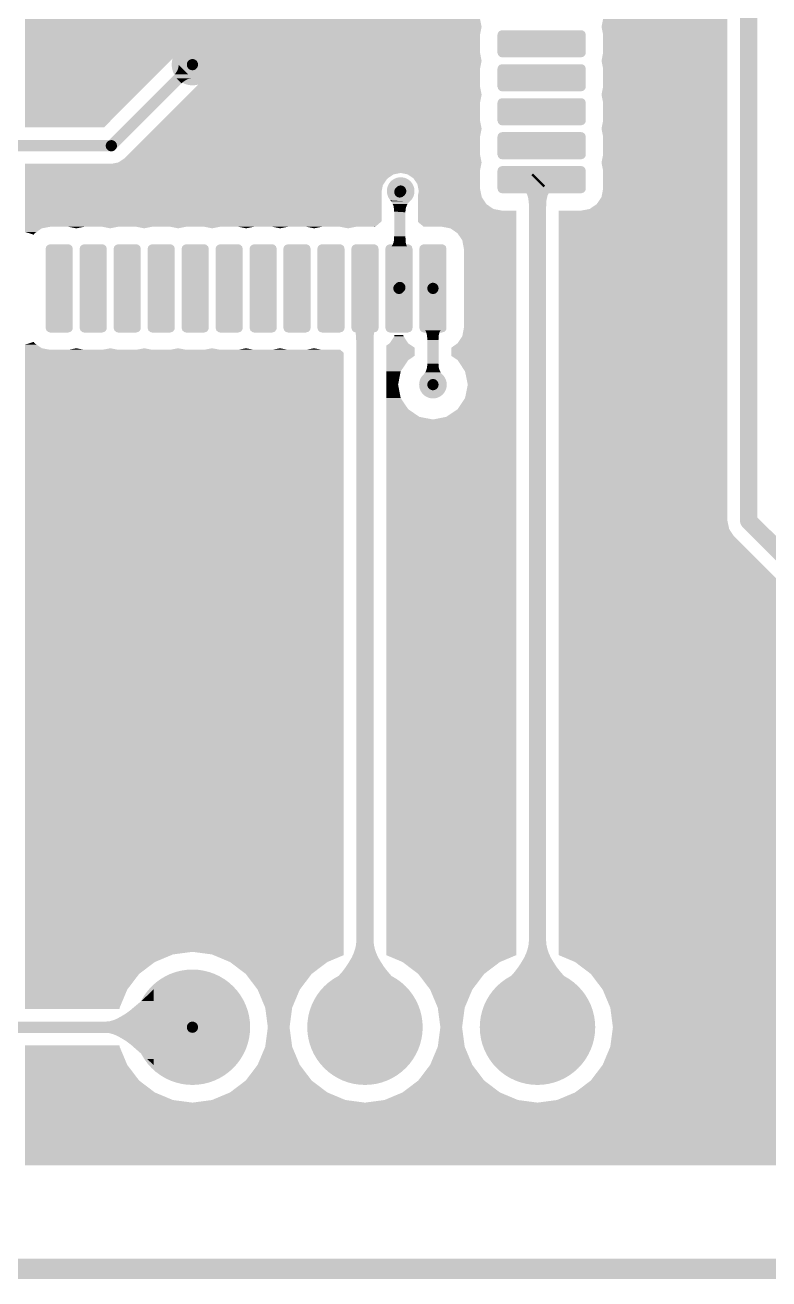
# Model space of a CAD drawing. Extents: x -0.01 to 2.37, y -0.01 to 1.58.
# Drawn here: x 1.245 to 1.676, y -0.006 to 0.721 of the extents above; entities that cross this region are included whole.
import ezdxf

# ---------------------------------------------------------------- set-up
doc = ezdxf.new("R2010")
doc.units = 0
doc.layers.get('0').update_dxf_attribs({"linetype": 'CONTINUOUS'})
for name, color, linetype in [('PCB_KUR_GKO', 10, 'CONTINUOUS'), ('PCB_KUR_GTL', 8, 'CONTINUOUS'), ('PCB_KUR_GTP', 6, 'CONTINUOUS'), ('PCB_KUR_GTS', 1, 'CONTINUOUS'), ('PCB_KUR_TXT', 2, 'CONTINUOUS')]:
    doc.layers.add(name, color=color, linetype=linetype)

# ---------------------------------------------------------------- blocks, each defined once
blk = doc.blocks.new('CUSTOM_32')
for points in [[(-0.0059, 0.02305), (-0.00585, 0.02323), (0.0059, 0.02305), (0.00575, 0.02323)], [(-0.0059, 0.02302), (-0.0059, 0.02305), (0.0059, 0.02302), (0.0059, 0.02305)], [(-0.0059, 0.023), (-0.0059, 0.02302), (0.0059, 0.023), (0.0059, 0.02302)], [(-0.0059, -0.023), (-0.0059, 0.023), (0.0059, -0.023), (0.0059, 0.023)], [(-0.00585, 0.02323), (-0.00534, 0.02357), (0.00575, 0.02323), (0.00549, 0.02357)], [(-0.00534, 0.02357), (-0.0053, 0.0236), (0.00549, 0.02357), (0.0053, 0.0236)], [(-0.0059, -0.02302), (-0.0059, -0.023), (0.0059, -0.02302), (0.0059, -0.023)], [(-0.0059, -0.02305), (-0.0059, -0.02302), (0.0059, -0.02305), (0.0059, -0.02302)], [(-0.00575, -0.02323), (-0.0059, -0.02305), (0.00585, -0.02323), (0.0059, -0.02305)], [(-0.00549, -0.02357), (-0.00575, -0.02323), (0.00534, -0.02357), (0.00585, -0.02323)], [(-0.0053, -0.0236), (-0.00549, -0.02357), (0.0053, -0.0236), (0.00534, -0.02357)]]:
    blk.add_solid(points)
blk = doc.blocks.new('CUSTOM_33')
for points in [[(-0.0236, 0.0053), (-0.02357, 0.00549), (0.0236, 0.0053), (0.02348, 0.00549)], [(-0.0236, -0.0053), (-0.0236, 0.0053), (0.0236, -0.0053), (0.0236, 0.0053)], [(-0.02357, 0.00549), (-0.02311, 0.00585), (0.02348, 0.00549), (0.02323, 0.00585)], [(-0.02311, 0.00585), (-0.02305, 0.0059), (0.02323, 0.00585), (0.02305, 0.0059)], [(-0.02348, -0.00549), (-0.0236, -0.0053), (0.02357, -0.00549), (0.0236, -0.0053)], [(-0.02323, -0.00585), (-0.02348, -0.00549), (0.02311, -0.00585), (0.02357, -0.00549)], [(-0.02305, -0.0059), (-0.02323, -0.00585), (0.02305, -0.0059), (0.02311, -0.00585)]]:
    blk.add_solid(points)
blk = doc.blocks.new('ROUND_11')
at = {"const_width": 0.0315}
blk.add_lwpolyline([(-0.01575, 0, 1), (0.01575, 0, 1)], format="xyb", close=True, dxfattribs=at)
blk = doc.blocks.new('ROUND_16')
at = {"const_width": 0.008}
blk.add_lwpolyline([(-0.004, 0, 1), (0.004, 0, 1)], format="xyb", close=True, dxfattribs=at)
blk = doc.blocks.new('ROUND_7')
at = {"const_width": 0.00325}
blk.add_lwpolyline([(-0.001625, 0, 1), (0.001625, 0, 1)], format="xyb", close=True, dxfattribs=at)
blk = doc.blocks.new('ROUND_8')
at = {"const_width": 0.005}
blk.add_lwpolyline([(-0.0025, 0, 1), (0.0025, 0, 1)], format="xyb", close=True, dxfattribs=at)
blk = doc.blocks.new('CUSTOM_68')
for points in [[(-0.00785, 0.02305), (-0.0076, 0.0241), (0.00785, 0.02305), (0.00752, 0.0241)], [(-0.00785, 0.023), (-0.00785, 0.02305), (0.00785, 0.023), (0.00785, 0.02305)], [(-0.00785, -0.023), (-0.00785, 0.023), (0.00785, -0.023), (0.00785, 0.023)], [(-0.0076, 0.0241), (-0.00733, 0.0244), (0.00752, 0.0241), (0.00743, 0.0244)], [(-0.00733, 0.0244), (-0.00666, 0.02515), (0.00743, 0.0244), (0.00655, 0.02515)], [(-0.00666, 0.02515), (-0.00609, 0.02532), (0.00655, 0.02515), (0.00635, 0.02532)], [(-0.00609, 0.02532), (-0.0053, 0.02554), (0.00635, 0.02532), (0.0053, 0.02554)], [(-0.0053, 0.02554), (-0.0053, 0.0256), (0.0053, 0.02554), (0.0053, 0.0256)], [(-0.00785, -0.02305), (-0.00785, -0.023), (0.00785, -0.02305), (0.00785, -0.023)], [(-0.00752, -0.0241), (-0.00785, -0.02305), (0.0076, -0.0241), (0.00785, -0.02305)], [(-0.00743, -0.0244), (-0.00752, -0.0241), (0.00733, -0.0244), (0.0076, -0.0241)], [(-0.00655, -0.02515), (-0.00743, -0.0244), (0.00666, -0.02515), (0.00733, -0.0244)], [(-0.00635, -0.02532), (-0.00655, -0.02515), (0.00609, -0.02532), (0.00666, -0.02515)], [(-0.0053, -0.02554), (-0.00635, -0.02532), (0.0053, -0.02554), (0.00609, -0.02532)], [(-0.0053, -0.0256), (-0.0053, -0.02554), (0.0053, -0.0256), (0.0053, -0.02554)]]:
    blk.add_solid(points)
blk = doc.blocks.new('CUSTOM_69')
for points in [[(-0.02506, 0.00666), (-0.0244, 0.00743), (0.02516, 0.00666), (0.02429, 0.00743)], [(-0.0244, 0.00743), (-0.02386, 0.0076), (0.02429, 0.00743), (0.0241, 0.0076)], [(-0.02386, 0.0076), (-0.02305, 0.00785), (0.0241, 0.0076), (0.02305, 0.00785)], [(-0.0256, -0.0053), (-0.0256, 0.0053), (0.0256, -0.0053), (0.0256, 0.0053)], [(-0.02555, 0.0053), (-0.02532, 0.00636), (0.02555, 0.0053), (0.02525, 0.00636)], [(-0.02532, 0.00636), (-0.02506, 0.00666), (0.02525, 0.00636), (0.02516, 0.00666)], [(-0.02525, -0.00636), (-0.02555, -0.0053), (0.02532, -0.00636), (0.02555, -0.0053)], [(-0.02516, -0.00666), (-0.02525, -0.00636), (0.02506, -0.00666), (0.02532, -0.00636)], [(-0.02429, -0.00743), (-0.02516, -0.00666), (0.0244, -0.00743), (0.02506, -0.00666)], [(-0.0241, -0.0076), (-0.02429, -0.00743), (0.02386, -0.0076), (0.0244, -0.00743)], [(-0.02305, -0.00785), (-0.0241, -0.0076), (0.02305, -0.00785), (0.02386, -0.0076)]]:
    blk.add_solid(points)
blk = doc.blocks.new('ROUND_21')
at = {"const_width": 0.03345}
blk.add_lwpolyline([(-0.016725, 0, 1), (0.016725, 0, 1)], format="xyb", close=True, dxfattribs=at)
blk = doc.blocks.new('ROUND_6')
at = {"const_width": 0.012}
blk.add_lwpolyline([(-0.006, 0, 1), (0.006, 0, 1)], format="xyb", close=True, dxfattribs=at)
blk = doc.blocks.new('ROUND_14')
at = {"const_width": 0.0197}
blk.add_lwpolyline([(-0.00985, 0, 1), (0.00985, 0, 1)], format="xyb", close=True, dxfattribs=at)

msp = doc.modelspace()

# ---------------------------------------------------------------- linework, layer by layer
at = {"layer": 'PCB_KUR_GKO', "const_width": 0.0118}
msp.add_lwpolyline([(0, 0), (2.3622, 0)], dxfattribs=at)
at = {"layer": 'PCB_KUR_GTL'}
for points, const_width in [([(1.6644, 0.4335), (1.6644, 0.9926)], 0.01), ([(1.295, 0.651), (1.342, 0.698)], 0.0065), ([(1.2019, 0.651), (1.295, 0.651)], 0.0065), ([(1.542, 0.6304), (1.5429, 0.6313)], 0.01), ([(1.542, 0.14), (1.542, 0.6304)], 0.01), ([(1.5429, 0.6313), (1.5444, 0.6313)], 0.01), ([(1.4622, 0.6242), (1.4627, 0.6247)], 0.0065), ([(1.4622, 0.5688), (1.4622, 0.6242)], 0.0065), ([(1.442, 0.14), (1.442, 0.5683)], 0.01), ([(1.4617, 0.5683), (1.4622, 0.5688)], 0.0065), ([(1.4814, 0.5125), (1.4814, 0.5683)], 0.0065), ([(1.6644, 0.4335), (1.7324, 0.3656)], 0.01), ([(1.185, 0.14), (1.342, 0.14)], 0.0065)]:
    msp.add_lwpolyline(points, dxfattribs=dict(at, const_width=const_width))
for points in [[(1.245, 0.7199), (1.245, 0.7244), (1.5096, 0.7199), (1.5087, 0.7244)], [(1.245, 0.7154), (1.245, 0.7199), (1.5087, 0.7154), (1.5096, 0.7199)], [(1.5791, 0.7199), (1.58, 0.7244), (1.6521, 0.7199), (1.6521, 0.7244)], [(1.58, 0.7154), (1.5791, 0.7199), (1.6521, 0.7154), (1.6521, 0.7199)], [(1.245, 0.7085), (1.245, 0.7154), (1.5087, 0.7085), (1.5087, 0.7154)], [(1.58, 0.7048), (1.58, 0.7154), (1.6521, 0.7048), (1.6521, 0.7154)], [(1.245, 0.7077), (1.245, 0.7085), (1.338, 0.7077), (1.342, 0.7085)], [(1.245, 0.7055), (1.245, 0.7077), (1.3345, 0.7055), (1.338, 0.7077)], [(1.245, 0.6616), (1.245, 0.7055), (1.2907, 0.6616), (1.3345, 0.7055)], [(1.346, 0.7077), (1.342, 0.7085), (1.5087, 0.7077), (1.5087, 0.7085)], [(1.3494, 0.7055), (1.346, 0.7077), (1.5087, 0.7055), (1.5087, 0.7077)], [(1.34986, 0.7048), (1.3494, 0.7055), (1.5087, 0.7048), (1.5087, 0.7055)], [(1.334, 0.6973), (1.334, 0.6979), (1.3346, 0.6973), (1.334, 0.6979)], [(1.3517, 0.702), (1.34986, 0.7048), (1.50925, 0.702), (1.5087, 0.7048)], [(1.35206, 0.7002), (1.3517, 0.702), (1.5096, 0.7002), (1.50925, 0.702)], [(1.35204, 0.6957), (1.3525, 0.698), (1.5087, 0.6957), (1.50916, 0.698)], [(1.3525, 0.698), (1.35206, 0.7002), (1.50916, 0.698), (1.5096, 0.7002)], [(1.5791, 0.7002), (1.58, 0.7048), (1.6521, 0.7002), (1.6521, 0.7048)], [(1.58, 0.6957), (1.5791, 0.7002), (1.6521, 0.6957), (1.6521, 0.7002)], [(1.3311, 0.6917), (1.3317, 0.6923), (1.3402, 0.6917), (1.3396, 0.6923)], [(1.3328, 0.69), (1.3311, 0.6917), (1.3419, 0.69), (1.3402, 0.6917)], [(1.3317, 0.6923), (1.3322, 0.6929), (1.3396, 0.6923), (1.339, 0.6929)], [(1.3322, 0.6929), (1.3326, 0.6935), (1.339, 0.6929), (1.3384, 0.6935)], [(1.3326, 0.6935), (1.333, 0.6941), (1.3384, 0.6935), (1.3378, 0.6941)], [(1.333, 0.6941), (1.3333, 0.6947), (1.3378, 0.6941), (1.3372, 0.6947)], [(1.3333, 0.6947), (1.3336, 0.6954), (1.3372, 0.6947), (1.3365, 0.6954)], [(1.3336, 0.6954), (1.3338, 0.696), (1.3365, 0.6954), (1.3359, 0.696)], [(1.3338, 0.696), (1.3339, 0.6966), (1.3359, 0.696), (1.3353, 0.6966)], [(1.3339, 0.6966), (1.334, 0.6973), (1.3353, 0.6966), (1.3346, 0.6973)], [(1.344, 0.6851), (1.3494, 0.6905), (1.5087, 0.6851), (1.5087, 0.6905)], [(1.3494, 0.6905), (1.3517, 0.694), (1.5087, 0.6905), (1.5087, 0.694)], [(1.3517, 0.694), (1.35204, 0.6957), (1.5087, 0.694), (1.5087, 0.6957)], [(1.58, 0.6851), (1.58, 0.6957), (1.6521, 0.6851), (1.6521, 0.6957)], [(1.3329, 0.6899), (1.3328, 0.69), (1.3406, 0.6899), (1.3413, 0.69)], [(1.3328, 0.69), (1.3328, 0.69), (1.3413, 0.69), (1.3419, 0.69)], [(1.333, 0.6898), (1.3329, 0.6899), (1.34, 0.6898), (1.3406, 0.6899)], [(1.3332, 0.6896), (1.333, 0.6898), (1.3393, 0.6896), (1.34, 0.6898)], [(1.3335, 0.6893), (1.3332, 0.6896), (1.3387, 0.6893), (1.3393, 0.6896)], [(1.3338, 0.689), (1.3335, 0.6893), (1.3381, 0.689), (1.3387, 0.6893)], [(1.3342, 0.6886), (1.3338, 0.689), (1.3375, 0.6886), (1.3381, 0.689)], [(1.3346, 0.6882), (1.3342, 0.6886), (1.3369, 0.6882), (1.3375, 0.6886)], [(1.3351, 0.6877), (1.3346, 0.6882), (1.3363, 0.6877), (1.3369, 0.6882)], [(1.3357, 0.6871), (1.3351, 0.6877), (1.3357, 0.6871), (1.3363, 0.6877)], [(1.3395, 0.6806), (1.344, 0.6851), (1.5096, 0.6806), (1.5087, 0.6851)], [(1.5791, 0.6806), (1.58, 0.6851), (1.6521, 0.6806), (1.6521, 0.6851)], [(1.3243, 0.6654), (1.3349, 0.676), (1.5087, 0.6654), (1.5087, 0.676)], [(1.3349, 0.676), (1.3395, 0.6806), (1.5087, 0.676), (1.5096, 0.6806)], [(1.58, 0.676), (1.5791, 0.6806), (1.6521, 0.676), (1.6521, 0.6806)], [(1.58, 0.6654), (1.58, 0.676), (1.6521, 0.6654), (1.6521, 0.676)], [(1.3198, 0.6609), (1.3243, 0.6654), (1.5096, 0.6609), (1.5087, 0.6654)], [(1.5791, 0.6609), (1.58, 0.6654), (1.6521, 0.6609), (1.6521, 0.6654)], [(1.3046, 0.6457), (1.3152, 0.6563), (1.5087, 0.6457), (1.5087, 0.6563)], [(1.3152, 0.6563), (1.3198, 0.6609), (1.5087, 0.6563), (1.5096, 0.6609)], [(1.58, 0.6563), (1.5791, 0.6609), (1.6521, 0.6563), (1.6521, 0.6609)], [(1.58, 0.6457), (1.58, 0.6563), (1.6521, 0.6457), (1.6521, 0.6563)], [(1.245, 0.6367), (1.245, 0.6405), (1.5087, 0.6367), (1.50946, 0.6405)], [(1.295, 0.6405), (1.29858, 0.6412), (1.50946, 0.6405), (1.5096, 0.6412)], [(1.29858, 0.6412), (1.2991, 0.6413), (1.5096, 0.6412), (1.50958, 0.6413)], [(1.2991, 0.6413), (1.3025, 0.6436), (1.50958, 0.6413), (1.50912, 0.6436)], [(1.3025, 0.6436), (1.3046, 0.6457), (1.50912, 0.6436), (1.5087, 0.6457)], [(1.5791, 0.6412), (1.58, 0.6457), (1.6521, 0.6412), (1.6521, 0.6457)], [(1.58, 0.6367), (1.5791, 0.6412), (1.6521, 0.6367), (1.6521, 0.6412)], [(1.245, 0.6352), (1.245, 0.6367), (1.5087, 0.6352), (1.5087, 0.6367)], [(1.245, 0.6344), (1.245, 0.6352), (1.4586, 0.6344), (1.4627, 0.6352)], [(1.245, 0.6321), (1.245, 0.6344), (1.4552, 0.6321), (1.4586, 0.6344)], [(1.4667, 0.6344), (1.4627, 0.6352), (1.5087, 0.6344), (1.5087, 0.6352)], [(1.4701, 0.6321), (1.4667, 0.6344), (1.5087, 0.6321), (1.5087, 0.6344)], [(1.58, 0.626), (1.58, 0.6367), (1.6521, 0.626), (1.6521, 0.6367)], [(1.245, 0.6316), (1.245, 0.6321), (1.4547, 0.6316), (1.4552, 0.6321)], [(1.245, 0.6282), (1.245, 0.6316), (1.4524, 0.6282), (1.4547, 0.6316)], [(1.245, 0.6242), (1.245, 0.6282), (1.4516, 0.6242), (1.4524, 0.6282)], [(1.4724, 0.6287), (1.4701, 0.6321), (1.5087, 0.6287), (1.5087, 0.6321)], [(1.47294, 0.626), (1.4724, 0.6287), (1.5087, 0.626), (1.5087, 0.6287)], [(1.4732, 0.6247), (1.47294, 0.626), (1.50897, 0.6247), (1.5087, 0.626)], [(1.53206, 0.62559), (1.53206, 0.6256), (1.55195, 0.62559), (1.55195, 0.6256)], [(1.533, 0.6255), (1.53206, 0.62559), (1.5511, 0.6255), (1.55195, 0.62559)], [(1.5338, 0.6252), (1.533, 0.6255), (1.5502, 0.6252), (1.5511, 0.6255)], [(1.5346, 0.6247), (1.5338, 0.6252), (1.5495, 0.6247), (1.5502, 0.6252)], [(1.5791, 0.6212), (1.58, 0.626), (1.6521, 0.6212), (1.6521, 0.626)], [(1.245, 0.6071), (1.245, 0.6242), (1.4516, 0.6071), (1.4516, 0.6242)], [(1.4572, 0.6188), (1.4567, 0.6193), (1.46468, 0.6188), (1.4567, 0.6193)], [(1.45732, 0.6186), (1.4572, 0.6188), (1.4679, 0.6186), (1.46468, 0.6188)], [(1.4575, 0.6183), (1.45732, 0.6186), (1.46753, 0.6183), (1.4679, 0.6186)], [(1.45757, 0.6182), (1.4575, 0.6183), (1.4674, 0.6182), (1.46753, 0.6183)], [(1.4579, 0.6177), (1.45757, 0.6182), (1.467, 0.6177), (1.4674, 0.6182)], [(1.4727, 0.6222), (1.4732, 0.6247), (1.50949, 0.6222), (1.50897, 0.6247)], [(1.4727, 0.6212), (1.4727, 0.6222), (1.5097, 0.6212), (1.50949, 0.6222)], [(1.4727, 0.6171), (1.4727, 0.6212), (1.5124, 0.6171), (1.5097, 0.6212)], [(1.5352, 0.624), (1.5346, 0.6247), (1.5488, 0.624), (1.5495, 0.6247)], [(1.5358, 0.6231), (1.5352, 0.624), (1.5483, 0.6231), (1.5488, 0.624)], [(1.5362, 0.622), (1.5358, 0.6231), (1.5478, 0.622), (1.5483, 0.6231)], [(1.5366, 0.6207), (1.5362, 0.622), (1.5475, 0.6207), (1.5478, 0.622)], [(1.5368, 0.6192), (1.5366, 0.6207), (1.5472, 0.6192), (1.5475, 0.6207)], [(1.537, 0.6174), (1.5368, 0.6192), (1.5471, 0.6174), (1.5472, 0.6192)], [(1.5763, 0.6171), (1.5791, 0.6212), (1.6521, 0.6171), (1.6521, 0.6212)], [(1.45807, 0.6172), (1.4579, 0.6177), (1.4666, 0.6172), (1.467, 0.6177)], [(1.4581, 0.6171), (1.45807, 0.6172), (1.46655, 0.6171), (1.4666, 0.6172)], [(1.45835, 0.6166), (1.4581, 0.6171), (1.4663, 0.6166), (1.46655, 0.6171)], [(1.4584, 0.6165), (1.45835, 0.6166), (1.46627, 0.6165), (1.4663, 0.6166)], [(1.45854, 0.616), (1.4584, 0.6165), (1.4661, 0.616), (1.46627, 0.6165)], [(1.4586, 0.6158), (1.45854, 0.616), (1.46601, 0.6158), (1.4661, 0.616)], [(1.45867, 0.6153), (1.4586, 0.6158), (1.4658, 0.6153), (1.46601, 0.6158)], [(1.4587, 0.6151), (1.45867, 0.6153), (1.46577, 0.6151), (1.4658, 0.6153)], [(1.45876, 0.6147), (1.4587, 0.6151), (1.4657, 0.6147), (1.46577, 0.6151)], [(1.4588, 0.6144), (1.45876, 0.6147), (1.46562, 0.6144), (1.4657, 0.6147)], [(1.45886, 0.6139), (1.4588, 0.6144), (1.4655, 0.6139), (1.46562, 0.6144)], [(1.4589, 0.6136), (1.45886, 0.6139), (1.4655, 0.6136), (1.4655, 0.6139)], [(1.4589, 0.6132), (1.4589, 0.6136), (1.4655, 0.6132), (1.4655, 0.6136)], [(1.4589, 0.6128), (1.4589, 0.6132), (1.46545, 0.6128), (1.4655, 0.6132)], [(1.4654, 0.6124), (1.4589, 0.6128), (1.4654, 0.6124), (1.46545, 0.6128)], [(1.4727, 0.6143), (1.4727, 0.6171), (1.5165, 0.6143), (1.5124, 0.6171)], [(1.4727, 0.6134), (1.4727, 0.6143), (1.5213, 0.6134), (1.5165, 0.6143)], [(1.4727, 0.6068), (1.4727, 0.6134), (1.5297, 0.6068), (1.5297, 0.6134)], [(1.4727, 0.6134), (1.4727, 0.6134), (1.5297, 0.6134), (1.5213, 0.6134)], [(1.537, 0.6155), (1.537, 0.6174), (1.547, 0.6155), (1.5471, 0.6174)], [(1.5543, 0.4335), (1.5543, 0.6134), (1.6521, 0.4335), (1.6521, 0.6134)], [(1.5674, 0.6134), (1.5722, 0.6143), (1.6521, 0.6134), (1.6521, 0.6143)], [(1.5722, 0.6143), (1.5763, 0.6171), (1.6521, 0.6143), (1.6521, 0.6171)], [(1.245, 0.604), (1.245, 0.6071), (1.44792, 0.604), (1.4516, 0.6071)], [(1.245, 0.6031), (1.245, 0.604), (1.2547, 0.6031), (1.2595, 0.604)], [(1.2747, 0.6031), (1.2702, 0.604), (1.2747, 0.6031), (1.2792, 0.604)], [(1.2944, 0.6031), (1.2898, 0.604), (1.2944, 0.6031), (1.2989, 0.604)], [(1.3141, 0.6031), (1.3095, 0.604), (1.3141, 0.6031), (1.3186, 0.604)], [(1.3337, 0.6031), (1.3292, 0.604), (1.3337, 0.6031), (1.3383, 0.604)], [(1.3534, 0.6031), (1.3489, 0.604), (1.3534, 0.6031), (1.358, 0.604)], [(1.3731, 0.6031), (1.3686, 0.604), (1.3731, 0.6031), (1.3776, 0.604)], [(1.3928, 0.6031), (1.3883, 0.604), (1.3928, 0.6031), (1.3973, 0.604)], [(1.4125, 0.6031), (1.408, 0.604), (1.4125, 0.6031), (1.417, 0.604)], [(1.4322, 0.6031), (1.4276, 0.604), (1.4322, 0.6031), (1.4367, 0.604)], [(1.4478, 0.6039), (1.4473, 0.604), (1.4478, 0.6039), (1.44792, 0.604)], [(1.4761, 0.604), (1.4727, 0.6068), (1.5297, 0.604), (1.5297, 0.6068)], [(1.4915, 0.6031), (1.4867, 0.604), (1.5297, 0.6031), (1.5297, 0.604)], [(1.245, 0.601), (1.245, 0.6031), (1.25162, 0.601), (1.2547, 0.6031)], [(1.24719, 0.6003), (1.245, 0.601), (1.2506, 0.6003), (1.25162, 0.601)], [(1.25, 0.5994), (1.24719, 0.6003), (1.25, 0.5994), (1.2506, 0.6003)], [(1.4587, 0.5955), (1.4588, 0.5964), (1.46559, 0.5955), (1.46555, 0.5964)], [(1.4588, 0.5964), (1.4589, 0.5973), (1.46555, 0.5964), (1.4655, 0.5973)], [(1.4589, 0.5973), (1.4589, 0.5984), (1.4655, 0.5973), (1.4654, 0.5984)], [(1.4956, 0.6003), (1.4915, 0.6031), (1.5297, 0.6003), (1.5297, 0.6031)], [(1.4984, 0.5962), (1.4956, 0.6003), (1.5297, 0.5962), (1.5297, 0.6003)], [(1.4993, 0.5914), (1.4984, 0.5962), (1.5297, 0.5914), (1.5297, 0.5962)], [(1.456, 0.5917), (1.4564, 0.5919), (1.4674, 0.5917), (1.467, 0.5919)], [(1.4564, 0.5919), (1.4566, 0.592), (1.467, 0.5919), (1.46693, 0.592)], [(1.4566, 0.592), (1.45697, 0.5923), (1.46693, 0.592), (1.4667, 0.5923)], [(1.45697, 0.5923), (1.4571, 0.5924), (1.4667, 0.5923), (1.46663, 0.5924)], [(1.4571, 0.5924), (1.4574, 0.5927), (1.46663, 0.5924), (1.4664, 0.5927)], [(1.4574, 0.5927), (1.4575, 0.5928), (1.4664, 0.5927), (1.46634, 0.5928)], [(1.4575, 0.5928), (1.45777, 0.5932), (1.46634, 0.5928), (1.4661, 0.5932)], [(1.45777, 0.5932), (1.4579, 0.5934), (1.4661, 0.5932), (1.46603, 0.5934)], [(1.4579, 0.5934), (1.4581, 0.5938), (1.46603, 0.5934), (1.4659, 0.5938)], [(1.4581, 0.5938), (1.4582, 0.594), (1.4659, 0.5938), (1.46584, 0.594)], [(1.4582, 0.594), (1.45841, 0.5945), (1.46584, 0.594), (1.4657, 0.5945)], [(1.45841, 0.5945), (1.4585, 0.5947), (1.4657, 0.5945), (1.46568, 0.5947)], [(1.4585, 0.5947), (1.45865, 0.5953), (1.46568, 0.5947), (1.4656, 0.5953)], [(1.45865, 0.5953), (1.4587, 0.5955), (1.4656, 0.5953), (1.46559, 0.5955)], [(1.4993, 0.5453), (1.4993, 0.5914), (1.5297, 0.5453), (1.5297, 0.5914)], [(1.4984, 0.5405), (1.4993, 0.5453), (1.5297, 0.5405), (1.5297, 0.5453)], [(1.4365, 0.5448), (1.4363, 0.545), (1.4476, 0.5448), (1.4477, 0.545)], [(1.4363, 0.545), (1.4363, 0.545), (1.4477, 0.545), (1.4363, 0.545)], [(1.43652, 0.5445), (1.4365, 0.5448), (1.4474, 0.5445), (1.4476, 0.5448)], [(1.43656, 0.5439), (1.43652, 0.5445), (1.4473, 0.5439), (1.4474, 0.5445)], [(1.4366, 0.5432), (1.43656, 0.5439), (1.4473, 0.5432), (1.4473, 0.5439)], [(1.43672, 0.5412), (1.4366, 0.5432), (1.4471, 0.5412), (1.4473, 0.5432)], [(1.437, 0.5367), (1.43672, 0.5412), (1.44703, 0.5367), (1.4471, 0.5412)], [(1.4563, 0.5364), (1.459, 0.5405), (1.4671, 0.5364), (1.4644, 0.5405)], [(1.459, 0.5405), (1.4591, 0.5412), (1.4644, 0.5405), (1.4642, 0.5412)], [(1.4762, 0.5447), (1.4757, 0.545), (1.4866, 0.5447), (1.4871, 0.545)], [(1.4757, 0.545), (1.4757, 0.545), (1.4871, 0.545), (1.4757, 0.545)], [(1.4766, 0.5444), (1.4762, 0.5447), (1.4862, 0.5444), (1.4866, 0.5447)], [(1.4769, 0.5439), (1.4766, 0.5444), (1.4858, 0.5439), (1.4862, 0.5444)], [(1.4773, 0.5434), (1.4769, 0.5439), (1.4855, 0.5434), (1.4858, 0.5439)], [(1.4775, 0.5428), (1.4773, 0.5434), (1.4852, 0.5428), (1.4855, 0.5434)], [(1.4777, 0.5421), (1.4775, 0.5428), (1.485, 0.5421), (1.4852, 0.5428)], [(1.4779, 0.5413), (1.4777, 0.5421), (1.4848, 0.5413), (1.485, 0.5421)], [(1.47799, 0.5404), (1.4779, 0.5413), (1.4847, 0.5404), (1.4848, 0.5413)], [(1.4781, 0.5394), (1.47799, 0.5404), (1.4847, 0.5394), (1.4847, 0.5404)], [(1.4781, 0.5383), (1.4781, 0.5394), (1.4846, 0.5383), (1.4847, 0.5394)], [(1.4956, 0.5364), (1.4984, 0.5405), (1.5297, 0.5364), (1.5297, 0.5405)], [(1.245, 0.5357), (1.24719, 0.5364), (1.25162, 0.5357), (1.2506, 0.5364)], [(1.245, 0.5336), (1.245, 0.5357), (1.2547, 0.5336), (1.25163, 0.5357)], [(1.245, 0.5357), (1.245, 0.5357), (1.25163, 0.5357), (1.25162, 0.5357)], [(1.245, 0.5327), (1.245, 0.5336), (1.2595, 0.5327), (1.2547, 0.5336)], [(1.245, 0.531), (1.245, 0.5327), (1.4297, 0.531), (1.4276, 0.5327)], [(1.245, 0.5327), (1.245, 0.5327), (1.4276, 0.5327), (1.417, 0.5327)], [(1.245, 0.1837), (1.245, 0.531), (1.4297, 0.1837), (1.4297, 0.531)], [(1.24719, 0.5364), (1.25, 0.5373), (1.2506, 0.5364), (1.25, 0.5373)], [(1.2702, 0.5327), (1.2747, 0.5336), (1.2792, 0.5327), (1.2747, 0.5336)], [(1.2898, 0.5327), (1.2944, 0.5336), (1.2989, 0.5327), (1.2944, 0.5336)], [(1.3095, 0.5327), (1.3141, 0.5336), (1.3186, 0.5327), (1.3141, 0.5336)], [(1.3292, 0.5327), (1.3337, 0.5336), (1.3383, 0.5327), (1.3337, 0.5336)], [(1.3489, 0.5327), (1.3534, 0.5336), (1.358, 0.5327), (1.3534, 0.5336)], [(1.3686, 0.5327), (1.3731, 0.5336), (1.3776, 0.5327), (1.3731, 0.5336)], [(1.3883, 0.5327), (1.3928, 0.5336), (1.3973, 0.5327), (1.3928, 0.5336)], [(1.408, 0.5327), (1.4125, 0.5336), (1.417, 0.5327), (1.4125, 0.5336)], [(1.437, 0.5348), (1.437, 0.5367), (1.447, 0.5348), (1.44703, 0.5367)], [(1.4543, 0.5351), (1.4563, 0.5364), (1.46903, 0.5351), (1.4671, 0.5364)], [(1.4543, 0.5339), (1.4543, 0.5351), (1.4708, 0.5339), (1.46903, 0.5351)], [(1.4543, 0.5292), (1.4543, 0.5339), (1.4708, 0.5292), (1.4708, 0.5339)], [(1.492, 0.5339), (1.4956, 0.5364), (1.5297, 0.5339), (1.5297, 0.5364)], [(1.492, 0.5292), (1.492, 0.5339), (1.5297, 0.5292), (1.5297, 0.5339)], [(1.4543, 0.5267), (1.4543, 0.5292), (1.4671, 0.5267), (1.4708, 0.5292)], [(1.4543, 0.5202), (1.4543, 0.5267), (1.4627, 0.5202), (1.4671, 0.5267)], [(1.478, 0.523), (1.4781, 0.5238), (1.4847, 0.523), (1.4847, 0.5238)], [(1.4781, 0.5238), (1.4781, 0.5246), (1.4847, 0.5238), (1.4846, 0.5246)], [(1.4957, 0.5267), (1.492, 0.5292), (1.5297, 0.5267), (1.5297, 0.5292)], [(1.5, 0.5202), (1.4957, 0.5267), (1.5297, 0.5202), (1.5297, 0.5267)], [(1.4543, 0.5125), (1.4543, 0.5202), (1.4612, 0.5125), (1.4627, 0.5202)], [(1.4758, 0.5182), (1.4762, 0.5186), (1.487, 0.5182), (1.4865, 0.5186)], [(1.4758, 0.5182), (1.4758, 0.5182), (1.4758, 0.5182), (1.487, 0.5182)], [(1.4762, 0.5186), (1.4766, 0.5192), (1.4865, 0.5186), (1.4861, 0.5192)], [(1.4766, 0.5192), (1.477, 0.5197), (1.4861, 0.5192), (1.4858, 0.5197)], [(1.477, 0.5197), (1.4773, 0.5203), (1.4858, 0.5197), (1.4855, 0.5203)], [(1.4773, 0.5203), (1.4775, 0.5209), (1.4855, 0.5203), (1.4852, 0.5209)], [(1.4775, 0.5209), (1.4778, 0.5216), (1.4852, 0.5209), (1.485, 0.5216)], [(1.4778, 0.5216), (1.4779, 0.5223), (1.485, 0.5216), (1.4848, 0.5223)], [(1.4779, 0.5223), (1.478, 0.523), (1.4848, 0.5223), (1.4847, 0.523)], [(1.5016, 0.5125), (1.5, 0.5202), (1.5297, 0.5125), (1.5297, 0.5202)], [(1.4543, 0.5047), (1.4543, 0.5125), (1.4627, 0.5047), (1.4612, 0.5125)], [(1.5, 0.5047), (1.5016, 0.5125), (1.5297, 0.5047), (1.5297, 0.5125)], [(1.4543, 0.4982), (1.4543, 0.5047), (1.4671, 0.4982), (1.4627, 0.5047)], [(1.4957, 0.4982), (1.5, 0.5047), (1.5297, 0.4982), (1.5297, 0.5047)], [(1.4543, 0.4938), (1.4543, 0.4982), (1.4736, 0.4938), (1.4671, 0.4982)], [(1.4891, 0.4938), (1.4957, 0.4982), (1.5297, 0.4938), (1.5297, 0.4982)], [(1.4543, 0.4923), (1.4543, 0.4938), (1.4814, 0.4923), (1.4736, 0.4938)], [(1.4543, 0.1818), (1.4543, 0.4923), (1.5297, 0.1818), (1.5297, 0.4923)], [(1.4814, 0.4923), (1.4891, 0.4938), (1.5297, 0.4923), (1.5297, 0.4938)], [(1.5543, 0.4288), (1.5543, 0.4335), (1.6531, 0.4288), (1.6521, 0.4335)], [(1.5543, 0.4248), (1.5543, 0.4288), (1.6557, 0.4248), (1.6531, 0.4288)], [(1.5543, 0.3819), (1.5543, 0.4248), (1.6986, 0.3819), (1.6557, 0.4248)], [(1.5543, 0.3753), (1.5543, 0.3819), (1.6959, 0.3753), (1.6986, 0.3819)], [(1.5543, 0.3656), (1.5543, 0.3753), (1.6947, 0.3656), (1.6959, 0.3753)], [(1.5543, 0.3558), (1.5543, 0.3656), (1.6959, 0.3558), (1.6947, 0.3656)], [(1.5543, 0.3467), (1.5543, 0.3558), (1.6997, 0.3467), (1.6959, 0.3558)], [(1.5543, 0.3389), (1.5543, 0.3467), (1.7057, 0.3389), (1.6997, 0.3467)], [(1.5543, 0.3329), (1.5543, 0.3389), (1.7135, 0.3329), (1.7057, 0.3389)], [(1.5543, 0.3291), (1.5543, 0.3329), (1.7226, 0.3291), (1.7135, 0.3329)], [(1.5543, 0.3278), (1.5543, 0.3291), (1.7324, 0.3278), (1.7226, 0.3291)], [(1.5543, 0.1818), (1.5543, 0.3278), (2.326, 0.1818), (2.326, 0.3278)], [(1.4368, 0.1878), (1.437, 0.19), (1.4472, 0.1878), (1.447, 0.19)], [(1.5368, 0.1878), (1.537, 0.19), (1.5472, 0.1878), (1.547, 0.19)], [(1.245, 0.1822), (1.245, 0.1837), (1.3307, 0.1822), (1.342, 0.1837)], [(1.245, 0.1778), (1.245, 0.1822), (1.3202, 0.1778), (1.3307, 0.1822)], [(1.3533, 0.1822), (1.342, 0.1837), (1.4297, 0.1822), (1.4297, 0.1837)], [(1.35425, 0.1818), (1.3533, 0.1822), (1.4297, 0.1818), (1.4297, 0.1822)], [(1.3638, 0.1778), (1.35426, 0.1818), (1.4202, 0.1778), (1.4297, 0.1818)], [(1.4343, 0.1804), (1.4355, 0.183), (1.4497, 0.1804), (1.4485, 0.183)], [(1.4355, 0.183), (1.4363, 0.1854), (1.4485, 0.183), (1.4477, 0.1854)], [(1.4363, 0.1854), (1.4368, 0.1878), (1.4477, 0.1854), (1.4472, 0.1878)], [(1.4638, 0.1778), (1.4543, 0.1818), (1.5202, 0.1778), (1.5297, 0.1818)], [(1.5343, 0.1804), (1.5355, 0.183), (1.5497, 0.1804), (1.5485, 0.183)], [(1.5355, 0.183), (1.5363, 0.1854), (1.5485, 0.183), (1.5477, 0.1854)], [(1.5363, 0.1854), (1.5368, 0.1878), (1.5477, 0.1854), (1.5472, 0.1878)], [(1.5638, 0.1778), (1.5543, 0.1818), (2.326, 0.1778), (2.326, 0.1818)], [(1.245, 0.1709), (1.245, 0.1778), (1.3111, 0.1709), (1.3202, 0.1778)], [(1.3729, 0.1709), (1.3638, 0.1778), (1.4111, 0.1709), (1.4202, 0.1778)], [(1.4287, 0.172), (1.4309, 0.1749), (1.4554, 0.172), (1.4531, 0.1749)], [(1.4309, 0.1749), (1.4327, 0.1777), (1.4531, 0.1749), (1.4513, 0.1777)], [(1.4327, 0.1777), (1.4343, 0.1804), (1.4513, 0.1777), (1.4497, 0.1804)], [(1.4729, 0.1709), (1.4638, 0.1778), (1.5111, 0.1709), (1.5202, 0.1778)], [(1.5287, 0.172), (1.5309, 0.1749), (1.5554, 0.172), (1.5531, 0.1749)], [(1.5309, 0.1749), (1.5327, 0.1777), (1.5531, 0.1749), (1.5513, 0.1777)], [(1.5327, 0.1777), (1.5343, 0.1804), (1.5513, 0.1777), (1.5497, 0.1804)], [(1.5729, 0.1709), (1.5638, 0.1778), (2.326, 0.1709), (2.326, 0.1778)], [(1.245, 0.1618), (1.245, 0.1709), (1.3042, 0.1618), (1.3111, 0.1709)], [(1.3798, 0.1618), (1.3729, 0.1709), (1.4042, 0.1618), (1.4111, 0.1709)], [(1.4232, 0.1658), (1.4287, 0.172), (1.4608, 0.1658), (1.4554, 0.172)], [(1.4798, 0.1618), (1.4729, 0.1709), (1.5042, 0.1618), (1.5111, 0.1709)], [(1.5232, 0.1658), (1.5287, 0.172), (1.5608, 0.1658), (1.5554, 0.172)], [(1.57389, 0.1696), (1.5729, 0.1709), (2.326, 0.1696), (2.326, 0.1709)], [(1.57487, 0.1683), (1.57389, 0.1696), (2.2499, 0.1683), (2.2638, 0.1696)], [(1.57798, 0.1642), (1.57487, 0.1683), (2.2365, 0.1642), (2.2499, 0.1683)], [(1.245, 0.1513), (1.245, 0.1618), (1.2998, 0.1513), (1.3042, 0.1618)], [(1.3159, 0.1585), (1.3195, 0.162), (1.3195, 0.1585), (1.3195, 0.162)], [(1.3842, 0.1513), (1.3798, 0.1618), (1.3998, 0.1513), (1.4042, 0.1618)], [(1.42, 0.1625), (1.4232, 0.1658), (1.4641, 0.1625), (1.4608, 0.1658)], [(1.4842, 0.1513), (1.4798, 0.1618), (1.4998, 0.1513), (1.5042, 0.1618)], [(1.52, 0.1625), (1.5232, 0.1658), (1.5641, 0.1625), (1.5608, 0.1658)], [(1.5798, 0.1618), (1.57798, 0.1642), (2.23203, 0.1618), (2.2365, 0.1642)], [(1.58156, 0.1576), (1.5798, 0.1618), (2.2242, 0.1576), (2.23203, 0.1618)], [(1.3062, 0.15), (1.3125, 0.1553), (1.3195, 0.15), (1.3195, 0.1553)], [(1.3125, 0.1553), (1.3159, 0.1585), (1.3195, 0.1553), (1.3195, 0.1585)], [(1.5842, 0.1513), (1.58156, 0.1576), (2.21647, 0.1513), (2.2242, 0.1576)], [(1.245, 0.1505), (1.245, 0.1513), (1.2997, 0.1505), (1.2998, 0.1513)], [(1.2982, 0.1449), (1.3007, 0.1463), (1.3195, 0.1449), (1.3195, 0.1463)], [(1.3007, 0.1463), (1.3034, 0.1479), (1.3195, 0.1463), (1.3195, 0.1479)], [(1.3034, 0.1479), (1.3062, 0.15), (1.3195, 0.1479), (1.3195, 0.15)], [(1.3857, 0.14), (1.3842, 0.1513), (1.3983, 0.14), (1.3998, 0.1513)], [(1.4857, 0.14), (1.4842, 0.1513), (1.4983, 0.14), (1.4998, 0.1513)], [(1.58453, 0.1488), (1.5842, 0.1513), (2.2134, 0.1488), (2.21647, 0.1513)], [(1.5857, 0.14), (1.58453, 0.1488), (2.20623, 0.14), (2.2134, 0.1488)], [(1.2918, 0.1433), (1.2937, 0.1434), (1.3195, 0.1433), (1.3195, 0.1434)], [(1.2918, 0.1367), (1.2918, 0.1433), (1.3195, 0.1367), (1.3195, 0.1433)], [(1.2937, 0.1434), (1.2959, 0.144), (1.3195, 0.1434), (1.3195, 0.144)], [(1.2959, 0.144), (1.2982, 0.1449), (1.3195, 0.144), (1.3195, 0.1449)], [(1.3842, 0.1287), (1.3857, 0.14), (1.3998, 0.1287), (1.3983, 0.14)], [(1.4842, 0.1287), (1.4857, 0.14), (1.4998, 0.1287), (1.4983, 0.14)], [(1.58543, 0.138), (1.5857, 0.14), (2.2046, 0.138), (2.20623, 0.14)], [(1.2937, 0.1366), (1.2918, 0.1367), (1.3195, 0.1366), (1.3195, 0.1367)], [(1.2959, 0.136), (1.2937, 0.1366), (1.3195, 0.136), (1.3195, 0.1366)], [(1.2982, 0.1351), (1.2959, 0.136), (1.3195, 0.1351), (1.3195, 0.136)], [(1.3007, 0.1337), (1.2982, 0.1351), (1.3195, 0.1337), (1.3195, 0.1351)], [(1.3034, 0.1321), (1.3007, 0.1337), (1.3195, 0.1321), (1.3195, 0.1337)], [(1.3062, 0.13), (1.3034, 0.1321), (1.3195, 0.13), (1.3195, 0.1321)], [(1.5842, 0.1287), (1.58543, 0.138), (2.19961, 0.1287), (2.2046, 0.138)], [(1.245, 0.1287), (1.245, 0.1295), (1.2998, 0.1287), (1.2997, 0.1295)], [(1.245, 0.1182), (1.245, 0.1287), (1.3042, 0.1182), (1.2998, 0.1287)], [(1.3159, 0.1215), (1.3062, 0.13), (1.3195, 0.1215), (1.3195, 0.13)], [(1.3798, 0.1182), (1.3842, 0.1287), (1.4042, 0.1182), (1.3998, 0.1287)], [(1.4798, 0.1182), (1.4842, 0.1287), (1.5042, 0.1182), (1.4998, 0.1287)], [(1.5798, 0.1182), (1.58294, 0.1257), (2.19571, 0.1182), (2.198, 0.1257)], [(1.58294, 0.1257), (1.5842, 0.1287), (2.198, 0.1257), (2.19961, 0.1287)], [(1.245, 0.1091), (1.245, 0.1182), (1.3111, 0.1091), (1.3042, 0.1182)], [(1.3195, 0.118), (1.3159, 0.1215), (1.3195, 0.118), (1.3195, 0.1215)], [(1.3729, 0.1091), (1.3798, 0.1182), (1.4111, 0.1091), (1.4042, 0.1182)], [(1.4729, 0.1091), (1.4798, 0.1182), (1.5111, 0.1091), (1.5042, 0.1182)], [(1.57533, 0.1123), (1.5798, 0.1182), (2.1939, 0.1123), (2.19571, 0.1182)], [(1.245, 0.1022), (1.245, 0.1091), (1.3202, 0.1022), (1.3111, 0.1091)], [(1.3638, 0.1022), (1.3729, 0.1091), (1.4202, 0.1022), (1.4111, 0.1091)], [(1.4638, 0.1022), (1.4729, 0.1091), (1.5202, 0.1022), (1.5111, 0.1091)], [(1.5638, 0.1022), (1.5729, 0.1091), (2.19296, 0.1022), (2.1936, 0.1091)], [(1.5729, 0.1091), (1.57533, 0.1123), (2.1936, 0.1091), (2.1939, 0.1123)], [(1.245, 0.0978), (1.245, 0.1022), (1.3307, 0.0978), (1.3202, 0.1022)], [(1.3533, 0.0978), (1.3638, 0.1022), (1.4307, 0.0978), (1.4202, 0.1022)], [(1.4533, 0.0978), (1.4638, 0.1022), (1.5307, 0.0978), (1.5202, 0.1022)], [(1.55473, 0.0984), (1.5638, 0.1022), (2.1926, 0.0984), (2.19296, 0.1022)], [(1.245, 0.0963), (1.245, 0.0978), (1.342, 0.0963), (1.3307, 0.0978)], [(1.245, 0.0845), (1.245, 0.0963), (2.1939, 0.0845), (2.1928, 0.0963)], [(1.342, 0.0963), (1.3533, 0.0978), (1.442, 0.0963), (1.4307, 0.0978)], [(1.442, 0.0963), (1.4533, 0.0978), (1.542, 0.0963), (1.5307, 0.0978)], [(1.542, 0.0963), (1.5533, 0.0978), (2.1928, 0.0963), (2.19266, 0.0978)], [(1.5533, 0.0978), (1.55473, 0.0984), (2.19266, 0.0978), (2.1926, 0.0984)], [(1.245, 0.0712), (1.245, 0.0845), (2.198, 0.0712), (2.1939, 0.0845)], [(1.245, 0.0643), (1.245, 0.0712), (2.2017, 0.0643), (2.198, 0.0712)], [(1.245, 0.06), (1.245, 0.0643), (2.1991, 0.06), (2.2017, 0.0643)]]:
    msp.add_solid(points, dxfattribs=at)

# ---------------------------------------------------------------- block references
for name, p in [('CUSTOM_33', (1.5444, 0.7101)), ('ROUND_16', (1.342, 0.698)), ('ROUND_7', (1.342, 0.698)), ('CUSTOM_33', (1.5444, 0.6904)), ('CUSTOM_33', (1.5444, 0.6707)), ('ROUND_7', (1.295, 0.651)), ('ROUND_7', (1.295, 0.651)), ('CUSTOM_33', (1.5444, 0.651)), ('ROUND_16', (1.4627, 0.6247)), ('CUSTOM_33', (1.5444, 0.6313)), ('ROUND_8', (1.542, 0.6304)), ('ROUND_8', (1.542, 0.6304)), ('ROUND_8', (1.5429, 0.6313)), ('ROUND_8', (1.5429, 0.6313)), ('ROUND_8', (1.5444, 0.6313)), ('ROUND_7', (1.4622, 0.6242)), ('ROUND_7', (1.4622, 0.6242)), ('ROUND_7', (1.4627, 0.6247)), ('CUSTOM_32', (1.2648, 0.5683)), ('CUSTOM_32', (1.2845, 0.5683)), ('CUSTOM_32', (1.3042, 0.5683)), ('CUSTOM_32', (1.3239, 0.5683)), ('CUSTOM_32', (1.3436, 0.5683)), ('CUSTOM_32', (1.3633, 0.5683)), ('CUSTOM_32', (1.383, 0.5683)), ('CUSTOM_32', (1.4026, 0.5683)), ('CUSTOM_32', (1.4223, 0.5683)), ('CUSTOM_32', (1.442, 0.5683)), ('CUSTOM_32', (1.4617, 0.5683)), ('CUSTOM_32', (1.4814, 0.5683)), ('ROUND_8', (1.442, 0.5683)), ('ROUND_7', (1.4617, 0.5683)), ('ROUND_7', (1.4622, 0.5688)), ('ROUND_7', (1.4622, 0.5688)), ('ROUND_7', (1.4814, 0.5683)), ('ROUND_16', (1.4814, 0.5125)), ('ROUND_7', (1.4814, 0.5125)), ('ROUND_8', (1.6644, 0.4335)), ('ROUND_8', (1.6644, 0.4335)), ('ROUND_11', (1.342, 0.14)), ('ROUND_11', (1.442, 0.14)), ('ROUND_11', (1.542, 0.14)), ('ROUND_11', (1.642, 0.14)), ('ROUND_7', (1.342, 0.14)), ('ROUND_8', (1.442, 0.14)), ('ROUND_8', (1.542, 0.14))]:
    msp.add_blockref(name, p, dxfattribs=at)
at = {"layer": 'PCB_KUR_GTP'}
for name, p in [('CUSTOM_33', (1.5444, 0.7101)), ('CUSTOM_33', (1.5444, 0.6904)), ('CUSTOM_33', (1.5444, 0.6707)), ('CUSTOM_33', (1.5444, 0.651)), ('CUSTOM_33', (1.5444, 0.6313)), ('CUSTOM_32', (1.2648, 0.5683)), ('CUSTOM_32', (1.2845, 0.5683)), ('CUSTOM_32', (1.3042, 0.5683)), ('CUSTOM_32', (1.3239, 0.5683)), ('CUSTOM_32', (1.3436, 0.5683)), ('CUSTOM_32', (1.3633, 0.5683)), ('CUSTOM_32', (1.383, 0.5683)), ('CUSTOM_32', (1.4026, 0.5683)), ('CUSTOM_32', (1.4223, 0.5683)), ('CUSTOM_32', (1.442, 0.5683)), ('CUSTOM_32', (1.4617, 0.5683)), ('CUSTOM_32', (1.4814, 0.5683))]:
    msp.add_blockref(name, p, dxfattribs=at)
at = {"layer": 'PCB_KUR_GTS'}
for name, p in [('CUSTOM_69', (1.5444, 0.7101)), ('ROUND_6', (1.342, 0.698)), ('CUSTOM_69', (1.5444, 0.6904)), ('CUSTOM_69', (1.5444, 0.6707)), ('CUSTOM_69', (1.5444, 0.651)), ('CUSTOM_69', (1.5444, 0.6313)), ('CUSTOM_68', (1.2648, 0.5683)), ('CUSTOM_68', (1.2845, 0.5683)), ('CUSTOM_68', (1.3042, 0.5683)), ('CUSTOM_68', (1.3239, 0.5683)), ('CUSTOM_68', (1.3436, 0.5683)), ('CUSTOM_68', (1.3633, 0.5683)), ('CUSTOM_68', (1.383, 0.5683)), ('CUSTOM_68', (1.4026, 0.5683)), ('CUSTOM_68', (1.4223, 0.5683)), ('CUSTOM_68', (1.442, 0.5683)), ('CUSTOM_68', (1.4617, 0.5683)), ('CUSTOM_68', (1.4814, 0.5683)), ('ROUND_21', (1.342, 0.14)), ('ROUND_21', (1.442, 0.14)), ('ROUND_21', (1.542, 0.14)), ('ROUND_21', (1.642, 0.14))]:
    msp.add_blockref(name, p, dxfattribs=at)
at = {"layer": 'PCB_KUR_TXT'}
for name, p in [('ROUND_8', (1.342, 0.698)), ('ROUND_8', (1.4627, 0.6247)), ('ROUND_8', (1.4814, 0.5125)), ('ROUND_14', (1.342, 0.14)), ('ROUND_14', (1.442, 0.14)), ('ROUND_14', (1.542, 0.14)), ('ROUND_14', (1.642, 0.14))]:
    msp.add_blockref(name, p, dxfattribs=at)

doc.saveas('drawing.dxf')
